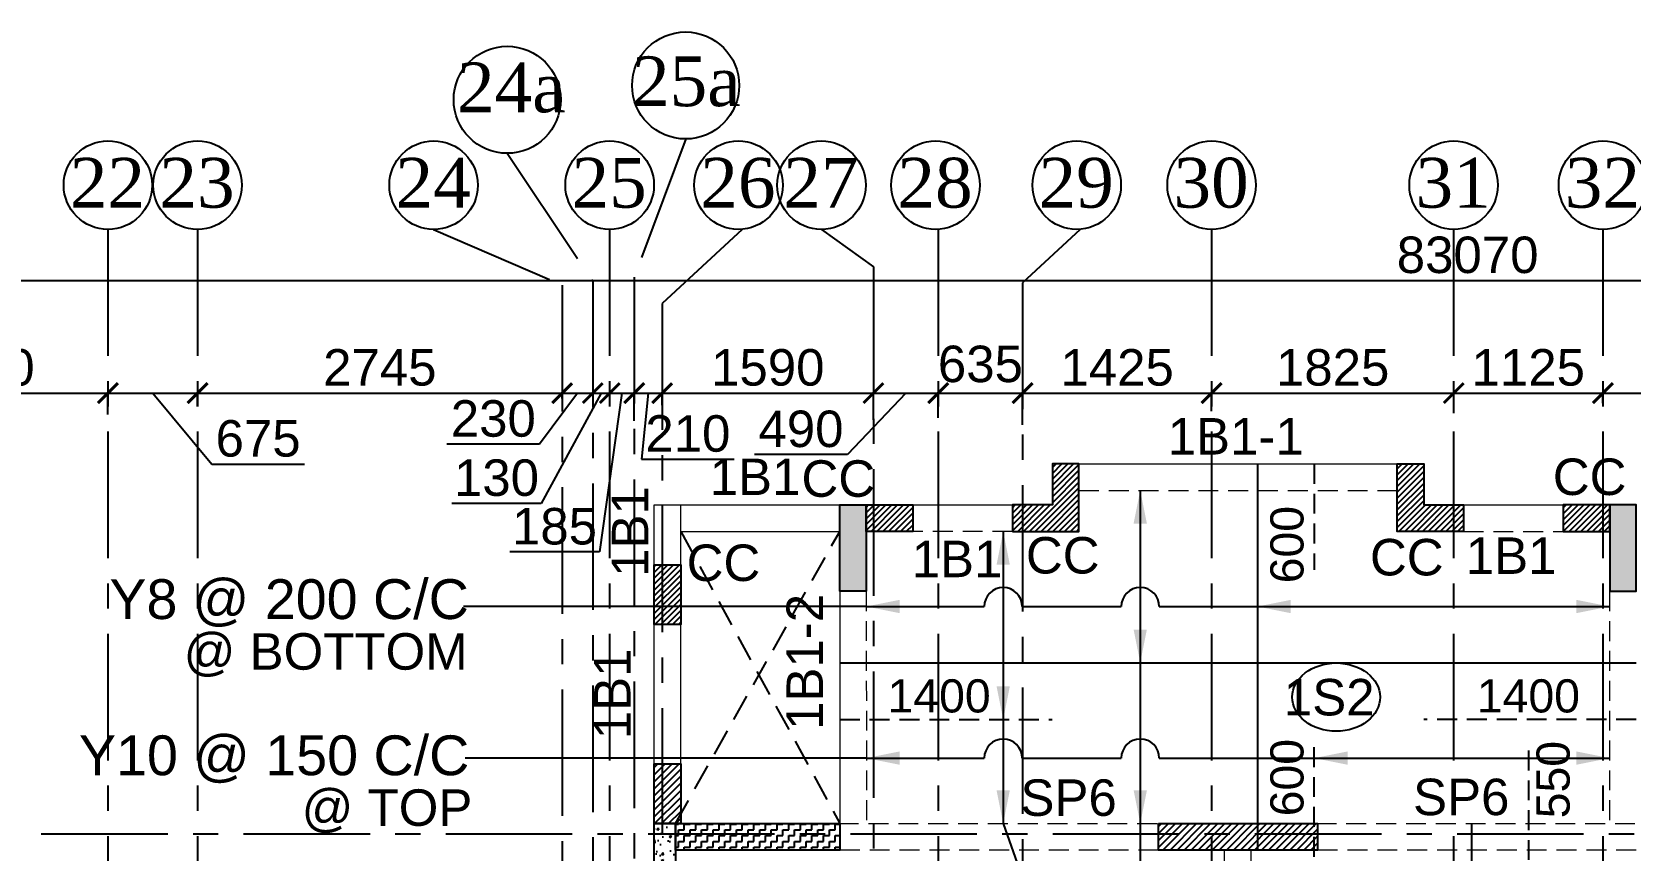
# Model space of a CAD drawing. Header units: inches. Extents: x 278200 to 407749, y -182622 to -96622.
# Drawn here: x 314143 to 326184, y -139094 to -132930 of the extents above; entities that cross this region are included whole.
import ezdxf

# ---------------------------------------------------------------- set-up
doc = ezdxf.new("R2010")
doc.units = ezdxf.units.IN
doc.header["$MEASUREMENT"] = 0
doc.linetypes.add('CENTER', pattern=[50.8, 31.75, -6.35, 6.35, -6.35])
doc.linetypes.add('Hidden', pattern=[3, 2, -1])
for name, color, linetype in [('1', 8, 'Continuous'), ('160 R.C. WALL HAT', 8, 'Continuous'), ('160 R.C.WALL', 6, 'Continuous'), ('2', 5, 'Continuous'), ('200 R.C. WALL', 8, 'Continuous'), ('200THK R.C WALL HAT', 253, 'Continuous'), ('5', 2, 'Continuous'), ('DIM', 251, 'Continuous'), ('GIRD CIR', 1, 'Continuous'), ('GIRD TEXT', 4, 'Continuous'), ('GRID', 8, 'CENTER'), ('GRID DIM', 4, 'Continuous'), ('JKEC COL', 6, 'Continuous'), ('JKEC COL HAT', 2, 'Continuous'), ('SECOND FLOOR BEAM', 6, 'Continuous'), ('SECOND FLOOR SLAB', 4, 'Continuous'), ('SHEARWALL HATCH', 8, 'Continuous'), ('SLAB ARROW', 5, 'Continuous'), ('SLAB DIS', 32, 'Continuous'), ('SPANRAL BEAM', 3, 'Continuous'), ('TEXT-1', 3, 'Continuous')]:
    doc.layers.add(name, color=color, linetype=linetype)
for name, color, linetype, lineweight in [('BEAMS', 3, 'Continuous', 0), ('SLAB CIR', 1, 'Continuous', 25), ('SLAB REIN', 31, 'Continuous', 0)]:
    doc.layers.add(name, color=color, linetype=linetype, lineweight=lineweight)
doc.styles.add('T200', font='sanss___.ttf', dxfattribs={"height": 275})
doc.styles.add('T300', font='sanss___.ttf', dxfattribs={"height": 350})
doc.styles.add('T400', font='romantic.ttf')
doc.dimstyles.new('T 300', dxfattribs={"dimtxt": 275, "dimasz": 150, "dimexe": 1, "dimexo": 0, "dimgap": 50, "dimtad": 1, "dimdec": 0, "dimrnd": 5, "dimdsep": 46, "dimtxsty": 'T200', "dimblk": 'ARCHTICK', "dimcen": 2.5, "dimdle": 1, "dimclrd": 5, "dimclre": 253, "dimclrt": 4, "dimadec": 0, "dimazin": 0, "dimtfac": 1, "dimtdec": 0, "dimtmove": 2, "dimatfit": 3, "dimfxl": 0, "dimarcsym": 0})
pattern_1 = [(45, (1e-05, -35148.784), (-22.097087, 22.097087), [])]

# ---------------------------------------------------------------- blocks, each defined once
blk = doc.blocks.new('_ARCHTICK')
at = {"color": 0, "linetype": 'ByBlock', "const_width": 0.15}
blk.add_lwpolyline([(-0.5, -0.5), (0.5, 0.5)], dxfattribs=at)
blk = doc.blocks.new('*D681')
at = {"layer": 'Defpoints', "color": 0}
for p in [(366494, -134803), (283426, -135028, 15), (366494, -135028, 15)]:
    blk.add_point(p, dxfattribs=at)
at = {"layer": 'GRID DIM', "color": 5, "lineweight": -2}
blk.add_line((283425, -134803), (366495, -134803), dxfattribs=at)
at = {"layer": 'GRID DIM', "color": 253, "lineweight": -2}
for p, q in [((283426, -135028), (283426, -134802)), ((366494, -135028), (366494, -134802))]:
    blk.add_line(p, q, dxfattribs=at)
at = {"layer": 'GRID DIM', "color": 5, "lineweight": -2, "xscale": 150, "yscale": 150, "zscale": 150, "rotation": 180}
blk.add_blockref('_ARCHTICK', (283426, -134803), dxfattribs=at)
at = {"layer": 'GRID DIM', "color": 5, "lineweight": -2, "xscale": 150, "yscale": 150, "zscale": 150}
blk.add_blockref('_ARCHTICK', (366494, -134803), dxfattribs=at)
at = {"layer": 'GRID DIM', "color": 4, "insert": (324960, -134611), "char_height": 275, "attachment_point": 5, "style": 'T200'}
blk.add_mtext('83070', dxfattribs=at)
blk = doc.blocks.new('*D702')
at = {"layer": 'Defpoints', "color": 0}
for p in [(314716, -135651), (312756, -135739, 15), (314716, -135811, 15)]:
    blk.add_point(p, dxfattribs=at)
at = {"layer": 'GRID DIM', "color": 5, "lineweight": -2}
blk.add_line((312755, -135651), (314717, -135651), dxfattribs=at)
at = {"layer": 'GRID DIM', "color": 253, "lineweight": -2}
for p, q in [((312756, -135739), (312756, -135650)), ((314716, -135811), (314716, -135650))]:
    blk.add_line(p, q, dxfattribs=at)
at = {"layer": 'GRID DIM', "color": 5, "lineweight": -2, "xscale": 150, "yscale": 150, "zscale": 150, "rotation": 180}
blk.add_blockref('_ARCHTICK', (312756, -135651), dxfattribs=at)
at = {"layer": 'GRID DIM', "color": 5, "lineweight": -2, "xscale": 150, "yscale": 150, "zscale": 150}
blk.add_blockref('_ARCHTICK', (314716, -135651), dxfattribs=at)
at = {"layer": 'GRID DIM', "color": 4, "insert": (313736, -135459), "char_height": 275, "attachment_point": 5, "style": 'T200'}
blk.add_mtext('1960', dxfattribs=at)
blk = doc.blocks.new('*D703')
at = {"layer": 'Defpoints', "color": 0}
for p in [(315391, -135651), (314716, -135811, 15), (315391, -135751, 15)]:
    blk.add_point(p, dxfattribs=at)
at = {"layer": 'GRID DIM', "color": 5, "lineweight": -2}
for p, q in [((314715, -135651), (315392, -135651)), ((315053, -135651), (315498, -136186)), ((315498, -136186), (316196, -136186))]:
    blk.add_line(p, q, dxfattribs=at)
at = {"layer": 'GRID DIM', "color": 253, "lineweight": -2}
for p, q in [((314716, -135811), (314716, -135650)), ((315391, -135751), (315391, -135650))]:
    blk.add_line(p, q, dxfattribs=at)
at = {"layer": 'GRID DIM', "color": 5, "lineweight": -2, "xscale": 150, "yscale": 150, "zscale": 150, "rotation": 180}
blk.add_blockref('_ARCHTICK', (314716, -135651), dxfattribs=at)
at = {"layer": 'GRID DIM', "color": 5, "lineweight": -2, "xscale": 150, "yscale": 150, "zscale": 150}
blk.add_blockref('_ARCHTICK', (315391, -135651), dxfattribs=at)
at = {"layer": 'GRID DIM', "color": 4, "insert": (315847, -135994), "char_height": 275, "attachment_point": 5, "style": 'T200'}
blk.add_mtext('675', dxfattribs=at)
blk = doc.blocks.new('*D704')
at = {"layer": 'Defpoints', "color": 0}
for p in [(318138, -135651), (318138, -135691, 15), (315391, -135751, 15)]:
    blk.add_point(p, dxfattribs=at)
at = {"layer": 'GRID DIM', "color": 5, "lineweight": -2}
blk.add_line((315390, -135651), (318139, -135651), dxfattribs=at)
at = {"layer": 'GRID DIM', "color": 253, "lineweight": -2}
for p, q in [((315391, -135751), (315391, -135650)), ((318138, -135691), (318138, -135650))]:
    blk.add_line(p, q, dxfattribs=at)
at = {"layer": 'GRID DIM', "color": 5, "lineweight": -2, "xscale": 150, "yscale": 150, "zscale": 150, "rotation": 180}
blk.add_blockref('_ARCHTICK', (315391, -135651), dxfattribs=at)
at = {"layer": 'GRID DIM', "color": 5, "lineweight": -2, "xscale": 150, "yscale": 150, "zscale": 150}
blk.add_blockref('_ARCHTICK', (318138, -135651), dxfattribs=at)
at = {"layer": 'GRID DIM', "color": 4, "insert": (316764, -135459), "char_height": 275, "attachment_point": 5, "style": 'T200'}
blk.add_mtext('2745', dxfattribs=at)
blk = doc.blocks.new('*D705')
at = {"layer": 'Defpoints', "color": 0}
for p in [(318138, -135691, 15), (318368, -135651), (318368, -135672, 15)]:
    blk.add_point(p, dxfattribs=at)
at = {"layer": 'GRID DIM', "color": 5, "lineweight": -2}
for p, q in [((318253, -135651), (317968, -136036)), ((318137, -135651), (318369, -135651)), ((317968, -136036), (317270, -136036))]:
    blk.add_line(p, q, dxfattribs=at)
at = {"layer": 'GRID DIM', "color": 253, "lineweight": -2}
for p, q in [((318138, -135691), (318138, -135650)), ((318368, -135672), (318368, -135650))]:
    blk.add_line(p, q, dxfattribs=at)
at = {"layer": 'GRID DIM', "color": 5, "lineweight": -2, "xscale": 150, "yscale": 150, "zscale": 150, "rotation": 180}
blk.add_blockref('_ARCHTICK', (318138, -135651), dxfattribs=at)
at = {"layer": 'GRID DIM', "color": 5, "lineweight": -2, "xscale": 150, "yscale": 150, "zscale": 150}
blk.add_blockref('_ARCHTICK', (318368, -135651), dxfattribs=at)
at = {"layer": 'GRID DIM', "color": 4, "insert": (317619, -135844), "char_height": 275, "attachment_point": 5, "style": 'T200'}
blk.add_mtext('230', dxfattribs=at)
blk = doc.blocks.new('*D706')
at = {"layer": 'Defpoints', "color": 0}
for p in [(318368, -135672, 15), (318496, -135651), (318496, -135737, 15)]:
    blk.add_point(p, dxfattribs=at)
at = {"layer": 'GRID DIM', "color": 5, "lineweight": -2}
for p, q in [((318432, -135651), (317979, -136482)), ((318367, -135651), (318497, -135651)), ((317979, -136482), (317307, -136482))]:
    blk.add_line(p, q, dxfattribs=at)
at = {"layer": 'GRID DIM', "color": 253, "lineweight": -2}
for p, q in [((318368, -135672), (318368, -135650)), ((318496, -135737), (318496, -135650))]:
    blk.add_line(p, q, dxfattribs=at)
at = {"layer": 'GRID DIM', "color": 5, "lineweight": -2, "xscale": 150, "yscale": 150, "zscale": 150, "rotation": 180}
blk.add_blockref('_ARCHTICK', (318368, -135651), dxfattribs=at)
at = {"layer": 'GRID DIM', "color": 5, "lineweight": -2, "xscale": 150, "yscale": 150, "zscale": 150}
blk.add_blockref('_ARCHTICK', (318496, -135651), dxfattribs=at)
at = {"layer": 'GRID DIM', "color": 4, "insert": (317643, -136290), "char_height": 275, "attachment_point": 5, "style": 'T200'}
blk.add_mtext('130', dxfattribs=at)
blk = doc.blocks.new('*D707')
at = {"layer": 'Defpoints', "color": 0}
for p in [(318681, -135651), (318496, -135737, 15), (318681, -135860, 15)]:
    blk.add_point(p, dxfattribs=at)
at = {"layer": 'GRID DIM', "color": 5, "lineweight": -2}
for p, q in [((318588, -135651), (318418, -136848)), ((318495, -135651), (318682, -135651)), ((318418, -136848), (317743, -136848))]:
    blk.add_line(p, q, dxfattribs=at)
at = {"layer": 'GRID DIM', "color": 253, "lineweight": -2}
for p, q in [((318496, -135737), (318496, -135650)), ((318681, -135860), (318681, -135650))]:
    blk.add_line(p, q, dxfattribs=at)
at = {"layer": 'GRID DIM', "color": 5, "lineweight": -2, "xscale": 150, "yscale": 150, "zscale": 150, "rotation": 180}
blk.add_blockref('_ARCHTICK', (318496, -135651), dxfattribs=at)
at = {"layer": 'GRID DIM', "color": 5, "lineweight": -2, "xscale": 150, "yscale": 150, "zscale": 150}
blk.add_blockref('_ARCHTICK', (318681, -135651), dxfattribs=at)
at = {"layer": 'GRID DIM', "color": 4, "insert": (318080, -136656), "char_height": 275, "attachment_point": 5, "style": 'T200'}
blk.add_mtext('185', dxfattribs=at)
blk = doc.blocks.new('*D708')
at = {"layer": 'Defpoints', "color": 0}
for p in [(318891, -135651), (318891, -135742, 15), (318681, -135860, 15)]:
    blk.add_point(p, dxfattribs=at)
at = {"layer": 'GRID DIM', "color": 5, "lineweight": -2}
for p, q in [((318680, -135651), (318892, -135651)), ((318786, -135651), (318736, -136148)), ((318736, -136148), (319434, -136148))]:
    blk.add_line(p, q, dxfattribs=at)
at = {"layer": 'GRID DIM', "color": 253, "lineweight": -2}
for p, q in [((318681, -135860), (318681, -135650)), ((318891, -135742), (318891, -135650))]:
    blk.add_line(p, q, dxfattribs=at)
at = {"layer": 'GRID DIM', "color": 5, "lineweight": -2, "xscale": 150, "yscale": 150, "zscale": 150, "rotation": 180}
blk.add_blockref('_ARCHTICK', (318681, -135651), dxfattribs=at)
at = {"layer": 'GRID DIM', "color": 5, "lineweight": -2, "xscale": 150, "yscale": 150, "zscale": 150}
blk.add_blockref('_ARCHTICK', (318891, -135651), dxfattribs=at)
at = {"layer": 'GRID DIM', "color": 4, "insert": (319085, -135957), "char_height": 275, "attachment_point": 5, "style": 'T200'}
blk.add_mtext('210', dxfattribs=at)
blk = doc.blocks.new('*D709')
at = {"layer": 'Defpoints', "color": 0}
for p in [(320483, -135651), (318891, -135742, 15), (320483, -135852, 15)]:
    blk.add_point(p, dxfattribs=at)
at = {"layer": 'GRID DIM', "color": 5, "lineweight": -2}
blk.add_line((318890, -135651), (320484, -135651), dxfattribs=at)
at = {"layer": 'GRID DIM', "color": 253, "lineweight": -2}
for p, q in [((318891, -135742), (318891, -135650)), ((320483, -135852), (320483, -135650))]:
    blk.add_line(p, q, dxfattribs=at)
at = {"layer": 'GRID DIM', "color": 5, "lineweight": -2, "xscale": 150, "yscale": 150, "zscale": 150, "rotation": 180}
blk.add_blockref('_ARCHTICK', (318891, -135651), dxfattribs=at)
at = {"layer": 'GRID DIM', "color": 5, "lineweight": -2, "xscale": 150, "yscale": 150, "zscale": 150}
blk.add_blockref('_ARCHTICK', (320483, -135651), dxfattribs=at)
at = {"layer": 'GRID DIM', "color": 4, "insert": (319687, -135459), "char_height": 275, "attachment_point": 5, "style": 'T200'}
blk.add_mtext('1590', dxfattribs=at)
blk = doc.blocks.new('*D710')
at = {"layer": 'Defpoints', "color": 0}
for p in [(320971, -135651), (320483, -135852, 15), (320971, -135837, 15)]:
    blk.add_point(p, dxfattribs=at)
at = {"layer": 'GRID DIM', "color": 5, "lineweight": -2}
for p, q in [((320727, -135651), (320287, -136113)), ((320482, -135651), (320972, -135651)), ((320287, -136113), (319587, -136113))]:
    blk.add_line(p, q, dxfattribs=at)
at = {"layer": 'GRID DIM', "color": 253, "lineweight": -2}
for p, q in [((320483, -135852), (320483, -135650)), ((320971, -135837), (320971, -135650))]:
    blk.add_line(p, q, dxfattribs=at)
at = {"layer": 'GRID DIM', "color": 5, "lineweight": -2, "xscale": 150, "yscale": 150, "zscale": 150, "rotation": 180}
blk.add_blockref('_ARCHTICK', (320483, -135651), dxfattribs=at)
at = {"layer": 'GRID DIM', "color": 5, "lineweight": -2, "xscale": 150, "yscale": 150, "zscale": 150}
blk.add_blockref('_ARCHTICK', (320971, -135651), dxfattribs=at)
at = {"layer": 'GRID DIM', "color": 4, "insert": (319937, -135922), "char_height": 275, "attachment_point": 5, "style": 'T200'}
blk.add_mtext('490', dxfattribs=at)
blk = doc.blocks.new('*D711')
at = {"layer": 'Defpoints', "color": 0}
for p in [(321607, -135651), (320971, -135837, 15), (321607, -135891, 15)]:
    blk.add_point(p, dxfattribs=at)
at = {"layer": 'GRID DIM', "color": 5, "lineweight": -2}
blk.add_line((320970, -135651), (321608, -135651), dxfattribs=at)
at = {"layer": 'GRID DIM', "color": 253, "lineweight": -2}
for p, q in [((320971, -135837), (320971, -135650)), ((321607, -135891), (321607, -135650))]:
    blk.add_line(p, q, dxfattribs=at)
at = {"layer": 'GRID DIM', "color": 5, "lineweight": -2, "xscale": 150, "yscale": 150, "zscale": 150, "rotation": 180}
blk.add_blockref('_ARCHTICK', (320971, -135651), dxfattribs=at)
at = {"layer": 'GRID DIM', "color": 5, "lineweight": -2, "xscale": 150, "yscale": 150, "zscale": 150}
blk.add_blockref('_ARCHTICK', (321607, -135651), dxfattribs=at)
at = {"layer": 'GRID DIM', "color": 4, "insert": (321289, -135433), "char_height": 275, "attachment_point": 5, "style": 'T200'}
blk.add_mtext('635', dxfattribs=at)
blk = doc.blocks.new('*D712')
at = {"layer": 'Defpoints', "color": 0}
for p in [(323031, -135651), (323031, -135788, 15), (321607, -135891, 15)]:
    blk.add_point(p, dxfattribs=at)
at = {"layer": 'GRID DIM', "color": 5, "lineweight": -2}
blk.add_line((321606, -135651), (323032, -135651), dxfattribs=at)
at = {"layer": 'GRID DIM', "color": 253, "lineweight": -2}
for p, q in [((321607, -135891), (321607, -135650)), ((323031, -135788), (323031, -135650))]:
    blk.add_line(p, q, dxfattribs=at)
at = {"layer": 'GRID DIM', "color": 5, "lineweight": -2, "xscale": 150, "yscale": 150, "zscale": 150, "rotation": 180}
blk.add_blockref('_ARCHTICK', (321607, -135651), dxfattribs=at)
at = {"layer": 'GRID DIM', "color": 5, "lineweight": -2, "xscale": 150, "yscale": 150, "zscale": 150}
blk.add_blockref('_ARCHTICK', (323031, -135651), dxfattribs=at)
at = {"layer": 'GRID DIM', "color": 4, "insert": (322319, -135459), "char_height": 275, "attachment_point": 5, "style": 'T200'}
blk.add_mtext('1425', dxfattribs=at)
blk = doc.blocks.new('*D713')
at = {"layer": 'Defpoints', "color": 0}
for p in [(324855, -135651), (323031, -135788, 15), (324855, -135803, 15)]:
    blk.add_point(p, dxfattribs=at)
at = {"layer": 'GRID DIM', "color": 5, "lineweight": -2}
blk.add_line((323030, -135651), (324856, -135651), dxfattribs=at)
at = {"layer": 'GRID DIM', "color": 253, "lineweight": -2}
for p, q in [((323031, -135788), (323031, -135650)), ((324855, -135803), (324855, -135650))]:
    blk.add_line(p, q, dxfattribs=at)
at = {"layer": 'GRID DIM', "color": 5, "lineweight": -2, "xscale": 150, "yscale": 150, "zscale": 150, "rotation": 180}
blk.add_blockref('_ARCHTICK', (323031, -135651), dxfattribs=at)
at = {"layer": 'GRID DIM', "color": 5, "lineweight": -2, "xscale": 150, "yscale": 150, "zscale": 150}
blk.add_blockref('_ARCHTICK', (324855, -135651), dxfattribs=at)
at = {"layer": 'GRID DIM', "color": 4, "insert": (323943, -135459), "char_height": 275, "attachment_point": 5, "style": 'T200'}
blk.add_mtext('1825', dxfattribs=at)
blk = doc.blocks.new('*D714')
at = {"layer": 'Defpoints', "color": 0}
for p in [(325979, -135651), (324855, -135803, 15), (325979, -135727, 15)]:
    blk.add_point(p, dxfattribs=at)
at = {"layer": 'GRID DIM', "color": 5, "lineweight": -2}
blk.add_line((324854, -135651), (325980, -135651), dxfattribs=at)
at = {"layer": 'GRID DIM', "color": 253, "lineweight": -2}
for p, q in [((324855, -135803), (324855, -135650)), ((325979, -135727), (325979, -135650))]:
    blk.add_line(p, q, dxfattribs=at)
at = {"layer": 'GRID DIM', "color": 5, "lineweight": -2, "xscale": 150, "yscale": 150, "zscale": 150, "rotation": 180}
blk.add_blockref('_ARCHTICK', (324855, -135651), dxfattribs=at)
at = {"layer": 'GRID DIM', "color": 5, "lineweight": -2, "xscale": 150, "yscale": 150, "zscale": 150}
blk.add_blockref('_ARCHTICK', (325979, -135651), dxfattribs=at)
at = {"layer": 'GRID DIM', "color": 4, "insert": (325417, -135459), "char_height": 275, "attachment_point": 5, "style": 'T200'}
blk.add_mtext('1125', dxfattribs=at)
blk = doc.blocks.new('*D715')
at = {"layer": 'Defpoints', "color": 0}
for p in [(326889, -135651), (325979, -135727, 15), (326889, -135768, 15)]:
    blk.add_point(p, dxfattribs=at)
at = {"layer": 'GRID DIM', "color": 5, "lineweight": -2}
for p, q in [((325978, -135651), (326890, -135651)), ((326434, -135651), (326384, -136153)), ((326384, -136153), (327081, -136153))]:
    blk.add_line(p, q, dxfattribs=at)
at = {"layer": 'GRID DIM', "color": 253, "lineweight": -2}
for p, q in [((325979, -135727), (325979, -135650)), ((326889, -135768), (326889, -135650))]:
    blk.add_line(p, q, dxfattribs=at)
at = {"layer": 'GRID DIM', "color": 5, "lineweight": -2, "xscale": 150, "yscale": 150, "zscale": 150, "rotation": 180}
blk.add_blockref('_ARCHTICK', (325979, -135651), dxfattribs=at)
at = {"layer": 'GRID DIM', "color": 5, "lineweight": -2, "xscale": 150, "yscale": 150, "zscale": 150}
blk.add_blockref('_ARCHTICK', (326889, -135651), dxfattribs=at)
at = {"layer": 'GRID DIM', "color": 4, "insert": (326732, -135962), "char_height": 275, "attachment_point": 5, "style": 'T200'}
blk.add_mtext('910', dxfattribs=at)
blk = doc.blocks.new('A$C1E2D4D93')
at = {"layer": 'JKEC COL', "elevation": 0}
blk.add_lwpolyline([(35423, 15880), (34923, 15880), (34923, 16390), (35123, 16390), (35123, 16080), (35423, 16080), (35423, 15880)], dxfattribs=at)

msp = doc.modelspace()

# ---------------------------------------------------------------- hatches: boundary and pattern name
at = {"layer": '160 R.C. WALL HAT'}
h = msp.add_hatch(dxfattribs=at)
h.set_pattern_fill('AR-CONC', color=256, scale=25)
h.set_pattern_definition([(50, (2464819.82, 90702.12), (179.315046, -15.688034), [18.75, -206.25]), (355, (2464819.82, 90702.12), (-34.687833, 188.048033), [15, -165]), (100.451444, (2464834.76, 90700.82), (144.627212, 172.359998), [15.935048, -175.285528]), (46.1842, (2464819.82, 90752.12), (266.810333, -41.37982), [28.125, -309.375]), (96.635635, (2464842.05, 90748.67), (233.665486, 243.52965), [23.902586, -262.92844]), (351.184164, (2464819.82, 90752.12), (233.665486, 243.52965), [22.5, -247.5]), (21, (2464844.82, 90739.62), (149.226763, -100.654723), [18.75, -206.25]), (326, (2464844.82, 90739.62), (60.828833, 181.287511), [15, -165]), (71.451445, (2464857.25, 90731.23), (210.055594, 80.632788), [15.935047, -175.285528]), (37.5, (2464819.816, 90702.12), (3.0399638, 83.2234635), [0, -163, 0, -167.5, 0, -165.625]), (7.5, (2464819.82, 90702.12), (65.7673844, 98.602928), [0, -95.5, 0, -159.25, 0, -63.125]), (327.5, (2464764.066, 90702.12), (133.455609, -5.638718), [0, -62.5, 0, -195, 0, -258.75]), (317.5, (2464739.07, 90702.12), (145.7965423, 25.0262456), [0, -81.25, 0, -129.5, 0, -183.75])])
h.paths.add_polyline_path([(318830.7, -141293.7), (318990.7, -141293.7), (318990.7, -138893.8), (318830.7, -138893.8)])
at = {"layer": '200THK R.C WALL HAT'}
h = msp.add_hatch(dxfattribs=at)
h.set_pattern_fill('ZIGZAG', color=256, scale=350, style=0)
h.set_pattern_definition([(0, (2464819.816, 90702.122), (43.75, 43.75), [43.75, -43.75]), (90, (2464863.566, 90702.122), (-43.75, 43.75), [43.75, -43.75])])
h.paths.add_polyline_path([(318990.7, -138893.8), (320230, -138893.8), (320230, -139093.8), (318990.7, -139093.8)])
at = {"layer": 'JKEC COL HAT'}
h = msp.add_hatch(dxfattribs=at)
h.set_pattern_fill('ANSI31', color=8, scale=250, style=0)
h.set_pattern_definition(pattern_1)
h.paths.add_polyline_path([(321530.7, -136693.8), (322031.1, -136693.8), (322031.1, -136183.8), (321831.1, -136183.8), (321831.1, -136493.8), (321530.7, -136493.8)])
h = msp.add_hatch(dxfattribs=at)
h.set_pattern_fill('ANSI31', color=8, scale=250, style=0)
h.set_pattern_definition(pattern_1)
h.paths.add_polyline_path([(324929.1, -136693.8), (324428.7, -136693.8), (324428.7, -136183.8), (324628.7, -136183.8), (324628.7, -136493.8), (324929.1, -136493.8)])
for points in [[(320428.8, -137143.8), (320229.2, -137143.8), (320229.2, -136493.8), (320428.8, -136493.8)], [(326031, -137143.8), (326230.6, -137143.8), (326230.6, -136493.8), (326031, -136493.8)]]:
    msp.add_hatch(color=256, dxfattribs=at).paths.add_polyline_path(points)
h = msp.add_hatch(dxfattribs=at)
h.set_pattern_fill('ANSI31', color=8, scale=250, style=0)
h.set_pattern_definition(pattern_1)
h.paths.add_polyline_path([(320428.8, -136493.8), (320779.2, -136493.8), (320779.2, -136693.8), (320428.8, -136693.8)])
h = msp.add_hatch(dxfattribs=at)
h.set_pattern_fill('ANSI31', color=8, scale=250, style=0)
h.set_pattern_definition(pattern_1)
h.paths.add_polyline_path([(326031, -136493.8), (325680.6, -136493.8), (325680.6, -136693.8), (326031, -136693.8)])
h = msp.add_hatch(dxfattribs=at)
h.set_pattern_fill('ANSI31', color=8, scale=250, style=0)
h.set_pattern_definition([(45, (0, -35148.784), (-22.097087, 22.097087), [])])
h.paths.add_polyline_path([(318830.7, -137393.8), (318830.7, -136943.8), (319030.7, -136943.8), (319030.7, -137143.8), (319030.7, -137143.8), (319030.7, -137393.8)])
at = {"layer": 'SHEARWALL HATCH'}
h = msp.add_hatch(dxfattribs=at)
h.set_pattern_fill('ANSI31', color=5, scale=300)
h.paths.add_polyline_path([(319030.7, -138893.8), (318830.7, -138893.8), (318830.7, -138443.8), (319030.7, -138443.8)])
h = msp.add_hatch(dxfattribs=at)
h.set_pattern_fill('ANSI31', color=5, scale=300)
h.paths.add_polyline_path([(322630.4, -138893.8), (323830, -138893.8), (323830, -139093.8), (322630.4, -139093.8)])

# ---------------------------------------------------------------- linework, layer by layer
at = {"layer": '1', "linetype": 'Hidden', "ltscale": 100}
for p, q in [((318990.7, -138893.8, 29.5), (320229.2, -136693.8, 14.7)), ((319030.7, -136693.8, 29.5), (320230, -138893.8, 29.5))]:
    msp.add_line(p, q, dxfattribs=at)
at = {"layer": '160 R.C.WALL', "elevation": 14.7}
msp.add_lwpolyline([(318990.7, -141293.7), (318830.7, -141293.7), (318830.7, -138893.8), (318990.7, -138893.8)], close=True, dxfattribs=at)
at = {"layer": '2', "color": 7}
for points in [[(322443.4, -136633.8, 14.7), (322493.4, -136383.8, 14.7), (322543.4, -136633.8, 14.7)], [(321410.8, -136943.8, 14.7), (321460.8, -136693.8, 14.7), (321510.8, -136943.8, 14.7)], [(320679.8, -137209, 14.7), (320429.8, -137259, 14.7), (320679.8, -137309, 14.7)], [(323627.2, -137209, 14.7), (323377.2, -137259, 14.7), (323627.2, -137309, 14.7)], [(325780, -137209, 14.7), (326030, -137259, 14.7), (325780, -137309, 14.7)], [(322443.4, -137432.2, 14.7), (322493.4, -137682.2, 14.7), (322543.4, -137432.2, 14.7)], [(321410.8, -137859.9, 14.7), (321460.8, -138109.9, 14.7), (321510.8, -137859.9, 14.7)], [(320679.8, -138351.1, 14.7), (320429.8, -138401.1, 14.7), (320679.8, -138451.1, 14.7)], [(324054.9, -138351.1, 14.7), (323804.9, -138401.1, 14.7), (324054.9, -138451.1, 14.7)], [(325780, -138351.1, 14.7), (326030, -138401.1, 14.7), (325780, -138451.1, 14.7)], [(321410.8, -138643.8, 14.7), (321460.8, -138893.8, 14.7), (321510.8, -138643.8, 14.7)], [(322443.4, -138643.8, 14.7), (322493.4, -138893.8, 14.7), (322543.4, -138643.8, 14.7)]]:
    msp.add_solid(points, dxfattribs=at)
at = {"layer": '200 R.C. WALL', "color": 6, "elevation": 14.7}
for points in [[(319030.7, -138893.8), (318830.7, -138893.8), (318830.7, -138443.8), (319030.7, -138443.8)], [(318990.7, -138893.8), (320230, -138893.8), (320230, -139093.8), (318990.7, -139093.8)], [(322630.4, -138893.8), (323830, -138893.8), (323830, -139093.8), (322630.4, -139093.8)]]:
    msp.add_lwpolyline(points, close=True, dxfattribs=at)
at = {"layer": '5'}
for p, q in [((323377.2, -136183.8, 14.7), (323377.2, -139093.8, 14.7)), ((320229.4, -137682.2, 14.7), (326230, -137682.2, 14.7)), ((324990.3, -138893.8, 14.7), (324990.3, -145053.6, 14.7))]:
    msp.add_line(p, q, dxfattribs=at)
at = {"layer": '5', "linetype": 'Hidden', "ltscale": 75}
for p, q in [((323804.9, -136183.8, 14.7), (323804.9, -136983.8, 14.7)), ((320229.6, -138109.9, 14.7), (321829.6, -138109.9, 14.7)), ((326230, -138109.9, 14.7), (324630, -138109.9, 14.7)), ((323804.9, -140493.8, 14.7), (323804.9, -138293.8, 14.7)), ((325418, -138343.8, 14.7), (325418, -140493.8, 14.7))]:
    msp.add_line(p, q, dxfattribs=at)
at = {"layer": 'BEAMS', "color": 4, "linetype": 'Continuous', "ltscale": 0.01}
for p, q in [((322031.1, -136183.8, 14.7), (324430, -136183.8, 14.7)), ((318830.7, -138443.8, 14.7), (318830.7, -136493.8, 14.7)), ((318830.7, -136493.8, 31.9), (320229.2, -136493.8, 14.7)), ((319030.7, -138443.8, 14.7), (319030.7, -136493.8, 14.7)), ((320779.2, -136493.8, 14.7), (321530.7, -136493.8, 14.7)), ((324929.1, -136493.8, 14.7), (325680.6, -136493.8, 14.7)), ((319030.7, -136693.8, 29.5), (320229.2, -136693.8, 14.7)), ((320229.2, -137143.8, 14.7), (320230, -138893.8, 14.7))]:
    msp.add_line(p, q, dxfattribs=at)
at = {"layer": 'BEAMS', "linetype": 'Hidden', "ltscale": 75}
for p, q in [((322031.1, -136383.8, 14.7), (324430, -136383.8, 14.7)), ((321530.7, -136693.8, 14.7), (320779.2, -136693.8, 14.7)), ((324929.1, -136693.8, 14.7), (325680.6, -136693.8, 14.7)), ((320429.2, -137143.7, 14.7), (320430, -138893.7, 14.7)), ((326030, -137143.8, 14.7), (326030, -138893.8, 14.7)), ((320220.7, -138893.8, 14.7), (326230, -138893.8, 14.7)), ((326230, -139093.8, 14.7), (320220.7, -139093.8, 14.7)), ((323128, -144853.7, 29.5), (323128, -139093.8, 14.7)), ((323328, -144853.7, 43.5), (323328, -139093.8, 28.8))]:
    msp.add_line(p, q, dxfattribs=at)
at = {"layer": 'GIRD CIR'}
for centre, radius in [((317723.6, -133441, 14.7), 403.2), ((319068, -133333.2, 14.7), 403.2), ((314715.7, -134084.2, 14.7), 333.3), ((315390.7, -134084.2, 14.7), 333.3), ((317169.4, -134084.2, 14.7), 333.3), ((318495.7, -134084.2, 14.7), 333.3), ((319466, -134084.2, 14.7), 333.3), ((320091.5, -134084.2, 14.7), 333.3), ((320951, -134084.2, 14.7), 333.3), ((322014.4, -134084.2, 14.7), 333.3), ((323031, -134084.2, 14.7), 333.3), ((324854.6, -134084.2, 14.7), 333.3), ((325979.3, -134084.2, 14.7), 333.3)]:
    msp.add_circle(centre, radius, dxfattribs=at)
at = {"layer": 'GRID', "ltscale": 30}
for p, q in [((319069.6, -133736.4, 14.7), (318680.7, -134776.8, 14.7)), ((317723.6, -133844.2, 14.7), (318367.8, -134807, 14.7)), ((314715.7, -134417.5, 14.7), (314715.7, -165454.1, 14.7)), ((315390.7, -134417.5, 14.7), (315390.7, -165454.1, 14.7)), ((317169.4, -134417.5, 14.7), (318137.8, -134836.8, 14.7)), ((318495.7, -134417.5, 14.7), (318495.7, -165454.1, 14.7)), ((319492.9, -134417.5, 14.7), (318890.7, -134976, 14.7)), ((320091.5, -134417.5, 14.7), (320482.6, -134700.9, 14.7)), ((320971, -134417.5, 14.7), (320971, -165454.1, 14.7)), ((322041.4, -134417.5, 14.7), (321607.2, -134820.1, 14.7)), ((323031, -134417.5, 14.7), (323031, -165454.1, 14.7)), ((324854.6, -134417.5, 14.7), (324854.6, -165454.1, 14.7)), ((325979.3, -134417.5, 14.7), (325979.3, -165454.1, 14.7)), ((320482.6, -134700.9, 14.7), (320482.6, -165454.1, 14.7)), ((318137.8, -134836.8, 14.7), (318137.8, -165454.1, 14.7)), ((318367.8, -134807, 14.7), (318367.8, -165454.1, 14.7)), ((318680.7, -134776.8, 14.7), (318680.7, -165454.1, 14.7)), ((321607.2, -134820.1, 14.7), (321607.2, -165454.1, 14.7)), ((318890.7, -134976, 14.7), (318890.7, -165454.1, 14.7)), ((366982.1, -138973.8, 14.7), (280837.7, -138973.8, 14.7))]:
    msp.add_line(p, q, dxfattribs=at)
at = {"layer": 'JKEC COL', "elevation": 14.7}
for points in [[(321530.7, -136693.8), (322031.1, -136693.8), (322031.1, -136183.8), (321831.1, -136183.8), (321831.1, -136493.8), (321530.7, -136493.8), (321530.7, -136693.8)], [(318830.7, -137393.8), (318830.7, -136943.8), (319030.7, -136943.8), (319030.7, -137143.8), (319030.7, -137143.8), (319030.7, -137393.8), (318830.7, -137393.8)]]:
    msp.add_lwpolyline(points, dxfattribs=at)
for points in [[(320428.8, -137143.8), (320229.2, -137143.8), (320229.2, -136493.8), (320428.8, -136493.8)], [(320428.8, -136493.8), (320779.2, -136493.8), (320779.2, -136693.8), (320428.8, -136693.8)], [(326031, -136493.8), (325680.6, -136493.8), (325680.6, -136693.8), (326031, -136693.8)], [(326031, -137143.8), (326230.6, -137143.8), (326230.6, -136493.8), (326031, -136493.8)]]:
    msp.add_lwpolyline(points, close=True, dxfattribs=at)
at = {"layer": 'SLAB ARROW'}
for p, q in [((322493.4, -136383.8, 14.7), (322493.4, -138893.8, 14.7)), ((321460.8, -136693.8, 14.7), (321460.8, -138893.8, 14.7)), ((320429.8, -137259, 14.7), (317393.3, -137259, 14.7)), ((320429.8, -137259, 14.7), (321317.4, -137259, 14.7)), ((321604.2, -137259, 14.7), (322350, -137259, 14.7)), ((322636.8, -137259, 14.7), (326030, -137259, 14.7)), ((320429.8, -138401.1, 14.7), (317408.2, -138401.1, 14.7)), ((320429.8, -138401.1, 14.7), (321317.4, -138401.1, 14.7)), ((321604.2, -138401.1, 14.7), (322350, -138401.1, 14.7)), ((322636.8, -138401.1, 14.7), (326030, -138401.1, 14.7))]:
    msp.add_line(p, q, dxfattribs=at)
at = {"layer": 'SLAB ARROW', "elevation": 14.7}
for points in [[(321460.8, -138893.8), (321747.9, -139705.7), (321536.6, -139705.7)], [(322493.4, -138893.8), (322493.4, -140863.2), (321681.5, -140863.2)]]:
    msp.add_lwpolyline(points, dxfattribs=at)
at = {"layer": 'SLAB ARROW'}
for centre in [(321460.8, -137259, 14.7), (322493.4, -137259, 14.7), (321460.8, -138401.1, 14.7), (322493.4, -138401.1, 14.7)]:
    msp.add_arc(centre, 143.4, 0.00059, 180.00059, dxfattribs=at)
at = {"layer": 'SLAB CIR'}
msp.add_ellipse((323969.4, -137941.6, 14), major_axis=(-331, 0), ratio=0.77685, dxfattribs=at)

# ---------------------------------------------------------------- block references
at = {"layer": 'DIM'}
msp.add_blockref('A$C1E2D4D93', (289505.7, -152573.7, 14.7), dxfattribs=at)

# ---------------------------------------------------------------- texts
at = {"layer": 'GIRD TEXT', "ltscale": 7, "style": 'T400'}
for s, p in [('24a', (317346, -133535)), ('25a', (318664.5, -133488.9)), ('22', (314428.7, -134253.5)), ('23', (315103.7, -134253.5)), ('24', (316882.4, -134253.5)), ('25', (318208.7, -134253.5)), ('26', (319179, -134253.5)), ('27', (319804.6, -134253.5)), ('28', (320664, -134253.5)), ('29', (321727.4, -134253.5)), ('30', (322744, -134253.5)), ('31', (324567.6, -134253.5)), ('32', (325692.3, -134253.5))]:
    msp.add_text(s, height=375, dxfattribs=at).set_placement(p)
at = {"layer": 'SECOND FLOOR BEAM', "style": 'T300'}
for s, p in [('1B1-1', (322699.8, -136114.1)), ('1B1', (319249, -136419)), ('1B1', (320770.9, -137038.1)), ('1B1', (324946.5, -137013.3))]:
    msp.add_text(s, height=275, dxfattribs=at).set_placement(p)
for s, p in [('1B1', (318786.8, -137035.3)), ('1B1-2', (320103, -138189.1)), ('1B1', (318653, -138258.9))]:
    msp.add_text(s, height=275, rotation=90, dxfattribs=at).set_placement(p)
at = {"layer": 'SECOND FLOOR SLAB', "style": 'T300'}
msp.add_text('1S2', height=275, dxfattribs=at).set_placement((323575.4, -138079.6))
at = {"layer": 'SLAB DIS', "style": 'T200'}
for s, p in [('600', (323723.5, -137084, 0)), ('600', (323723.5, -138839.5, 0)), ('550', (325728.5, -138854.5))]:
    msp.add_text(s, height=250, rotation=90, dxfattribs=at).set_placement(p)
for p in [(320589.4, -138057.4), (325029.5, -138057.4)]:
    msp.add_text('1400', height=250, dxfattribs=at).set_placement(p)
at = {"layer": 'SLAB REIN', "color": 3, "style": 'T200'}
for s, p in [('Y8 @ 200 C/C', (314726.5, -137353.4)), ('Y10 @ 150 C/C', (314497.1, -138530.1))]:
    msp.add_text(s, height=300, dxfattribs=at).set_placement(p)
at = {"layer": 'SLAB REIN', "color": 30, "style": 'T200'}
for s, p in [('@ BOTTOM', (315286.2, -137734.9)), ('@ TOP', (316174.9, -138911.6))]:
    msp.add_text(s, height=275, dxfattribs=at).set_placement(p)
at = {"layer": 'SPANRAL BEAM', "style": 'T300'}
for p in [(321590.5, -138836.4), (324548.7, -138831.1)]:
    msp.add_text('SP6', height=275, dxfattribs=at).set_placement(p)
at = {"layer": 'TEXT-1', "color": 30, "style": 'T300'}
for p in [(319940.7, -136432.3), (325601.6, -136418.9), (321631.8, -137010.5), (324224.1, -137024.8), (319075.7, -137066.8)]:
    msp.add_text('CC', height=275, dxfattribs=at).set_placement(p)

# ---------------------------------------------------------------- dimensions: what is measured, and where the dimension line sits
at = {"layer": 'GRID DIM'}
for base, p1, p2, picture, middle in [((366494.3, -134803.2), (283425.7, -135027.9, 14.7), (366494.3, -135027.9, 14.7), '*D681', (324960, -134611.4)), ((314715.7, -135650.6), (312755.7, -135739.4, 14.7), (314715.7, -135810.9, 14.7), '*D702', (313735.7, -135458.8)), ((318137.8, -135650.6), (315390.7, -135750.8, 14.7), (318137.8, -135690.8, 14.7), '*D704', (316764.2, -135459)), ((320482.6, -135650.6), (318890.7, -135742.4, 14.7), (320482.6, -135852.2, 14.7), '*D709', (319686.6, -135459)), ((321607.2, -135650.6), (320971, -135837.1, 14.7), (321607.2, -135891, 14.7), '*D711', (321289.1, -135432.8)), ((323031, -135650.6), (321607.2, -135891, 14.7), (323031, -135787.9, 14.7), '*D712', (322319.1, -135459)), ((324854.6, -135650.6), (323031, -135787.9, 14.7), (324854.6, -135803.4, 14.7), '*D713', (323942.8, -135459)), ((325979.3, -135650.6), (324854.6, -135803.4, 14.7), (325979.3, -135726.8, 14.7), '*D714', (325417, -135459))]:
    dim = msp.add_linear_dim(base=base, p1=p1, p2=p2, dimstyle='T 300', dxfattribs=at)
    dim.commit()
    dim.dimension.update_dxf_attribs({"geometry": picture, "text_midpoint": middle})
for base, p1, p2, picture, middle in [((315390.7, -135650.6), (314715.7, -135810.9, 14.7), (315390.7, -135750.8, 14.7), '*D703', (315548.1, -136185.9)), ((318367.8, -135650.6), (318137.8, -135690.8, 14.7), (318367.8, -135672, 14.7), '*D705', (317918.5, -136035.6)), ((318495.7, -135650.6), (318367.8, -135672, 14.7), (318495.7, -135737.1, 14.7), '*D706', (317928.9, -136482.1)), ((318680.7, -135650.6), (318495.7, -135737.1, 14.7), (318680.7, -135859.6, 14.7), '*D707', (318367.8, -136847.7)), ((318890.7, -135650.6), (318680.7, -135859.6, 14.7), (318890.7, -135742.4, 14.7), '*D708', (318785.7, -136148.4)), ((320971, -135650.6), (320482.6, -135852.2, 14.7), (320971, -135837.1, 14.7), '*D710', (320237.4, -136113.4)), ((326889, -135650.6), (325979.3, -135726.8, 14.7), (326889, -135767.8, 14.7), '*D715', (326434.1, -136153.4))]:
    dim = msp.add_linear_dim(base=base, p1=p1, p2=p2, dimstyle='T 300', override={"dimtmove": 1}, dxfattribs=at)
    dim.commit()
    dim.dimension.update_dxf_attribs({"geometry": picture, "text_midpoint": middle, "dimtype": 160})

doc.saveas('drawing.dxf')
